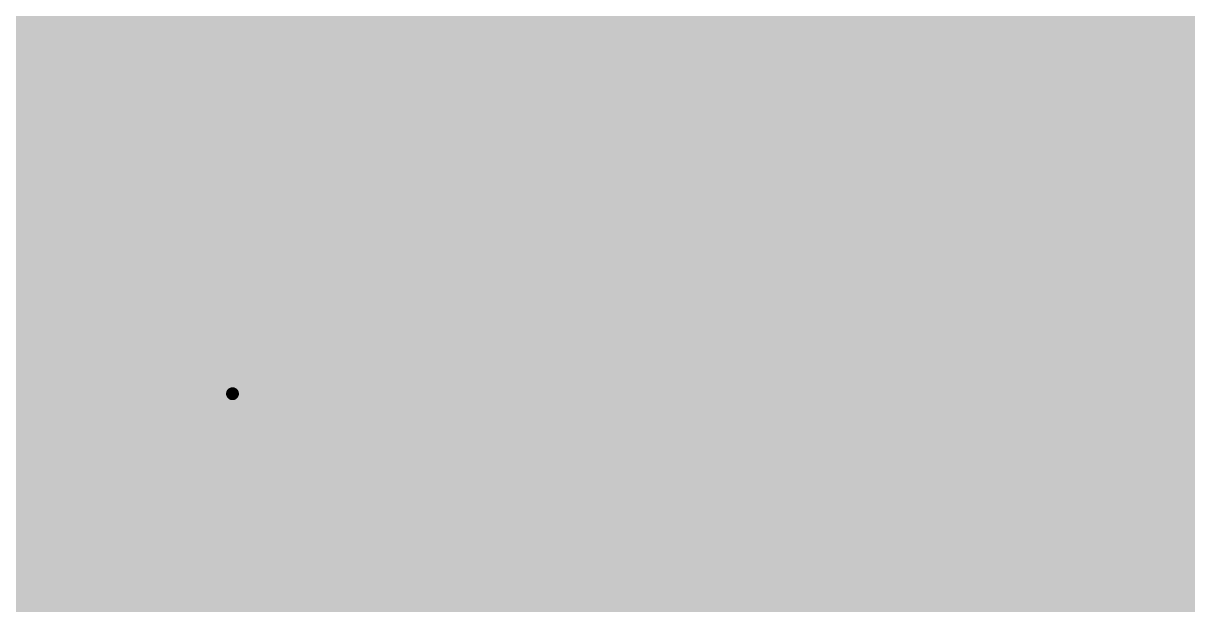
# Model space of a CAD drawing. Extents: x 0 to 95, y -50 to 50.
# Drawn here: x 32.86 to 44.34, y 30.18 to 35.91 of the extents above; entities that cross this region are included whole.
import ezdxf

# ---------------------------------------------------------------- set-up
doc = ezdxf.new("R2010")
doc.units = 0
doc.header["$MEASUREMENT"] = 0
doc.layers.get('0').update_dxf_attribs({"linetype": 'CONTINUOUS'})
for name, color, linetype in [('23-326-0_BOT', 7, 'CONTINUOUS'), ('23-326-0_DRD', 2, 'CONTINUOUS'), ('23-326-0_GND', 1, 'CONTINUOUS'), ('23-326-0_IN1', 3, 'CONTINUOUS'), ('23-326-0_SMT', 10, 'CONTINUOUS'), ('23-326-0_SPT', 14, 'CONTINUOUS'), ('23-326-0_SST', 9, 'CONTINUOUS'), ('23-326-0_TOP', 12, 'CONTINUOUS'), ('THRUHOLE_TAP', 8, 'CONTINUOUS')]:
    doc.layers.add(name, color=color, linetype=linetype)

# ---------------------------------------------------------------- blocks, each defined once
blk = doc.blocks.new('ROUND_37')
at = {"const_width": 0.35052}
blk.add_lwpolyline([(-0.17526, 0, 1), (0.17526, 0, 1)], format="xyb", close=True, dxfattribs=at)
blk = doc.blocks.new('ROUND_59')
at = {"const_width": 0.0635}
blk.add_lwpolyline([(-0.03175, 0, 1), (0.03175, 0, 1)], format="xyb", close=True, dxfattribs=at)
blk = doc.blocks.new('RECTANGLE_4')
blk.add_solid([(1.12522, 1.14935), (1.12522, -1.14935), (-1.12522, 1.14935), (-1.12522, -1.14935)])
blk = doc.blocks.new('OBLONG_28')
at = {"const_width": 0.2794}
blk.add_lwpolyline([(0.7493, 0), (-0.7493, 0)], dxfattribs=at)
at = {"const_width": 0.1397}
for points in [[(-0.81915, 0, 1), (-0.67945, 0, 1)], [(0.67945, 0, 1), (0.81915, 0, 1)]]:
    blk.add_lwpolyline(points, format="xyb", close=True, dxfattribs=at)
blk = doc.blocks.new('RECTANGLE_29')
blk.add_solid([(0.889, 0.1397), (0.889, -0.1397), (-0.889, 0.1397), (-0.889, -0.1397)])
blk = doc.blocks.new('OBLONG_30')
at = {"const_width": 0.2794}
blk.add_lwpolyline([(0, 0.7493), (0, -0.7493)], dxfattribs=at)
at = {"const_width": 0.1397}
for points in [[(-0.06985, 0.7493, 1), (0.06985, 0.7493, 1)], [(-0.06985, -0.7493, 1), (0.06985, -0.7493, 1)]]:
    blk.add_lwpolyline(points, format="xyb", close=True, dxfattribs=at)
blk = doc.blocks.new('RECTANGLE_31')
blk.add_solid([(0.1397, 0.889), (0.1397, -0.889), (-0.1397, 0.889), (-0.1397, -0.889)])
blk = doc.blocks.new('ROUND_64')
at = {"const_width": 0.10033}
blk.add_lwpolyline([(-0.050164, 0, 1), (0.050164, 0, 1)], format="xyb", close=True, dxfattribs=at)

msp = doc.modelspace()

# ---------------------------------------------------------------- linework, layer by layer
at = {"layer": '23-326-0_BOT', "const_width": 0.254}
for points in [[(44.069, 49.53), (44.069, 16.3068)], [(44.2976, 49.53), (44.2976, 16.3322)], [(32.8676, 47.3202), (32.8676, 18.4912)], [(33.0962, 47.3202), (33.0962, 21.84908)], [(33.3248, 47.3202), (33.3248, 22.05736)], [(33.5534, 47.3202), (33.5534, 22.13356)], [(35.1536, 47.3202), (35.1536, 24.38908)], [(35.3822, 47.3202), (35.3822, 24.25192)], [(35.6108, 47.3202), (35.6108, 22.14118)], [(35.8394, 47.3202), (35.8394, 22.08276)], [(36.068, 47.3202), (36.068, 21.91512)], [(36.2966, 47.3202), (36.2966, 18.8468)], [(36.5252, 47.3202), (36.5252, 18.8468)], [(36.7538, 47.3202), (36.7538, 18.8468)], [(36.9824, 47.3202), (36.9824, 21.94052)], [(37.211, 47.3202), (37.211, 22.09292)], [(37.4396, 47.3202), (37.4396, 25.56002)], [(37.6682, 47.3202), (37.6682, 25.92578)], [(37.8968, 47.3202), (37.8968, 26.0477)], [(38.1254, 47.3202), (38.1254, 26.07818)], [(38.354, 47.3202), (38.354, 26.02992)], [(38.5826, 47.3202), (38.5826, 25.87752)], [(38.8112, 47.3202), (38.8112, 17.9324)], [(39.0398, 47.3202), (39.0398, 17.7038)], [(43.8404, 47.33544), (43.8404, 16.3068)], [(39.2684, 47.11446), (39.2684, 17.4752)], [(43.6118, 46.97222), (43.6118, 16.3068)], [(39.497, 46.88586), (39.497, 17.2466)], [(39.7256, 46.65726), (39.7256, 17.018)], [(39.9542, 46.42866), (39.9542, 16.7894)], [(40.1828, 46.20006), (40.1828, 16.5608)], [(40.4114, 45.97146), (40.4114, 16.3322)], [(40.64, 45.74286), (40.64, 22.9743)], [(40.8686, 45.51426), (40.8686, 23.27656)], [(41.0972, 45.28566), (41.0972, 23.38832)], [(41.3258, 40.29202), (41.3258, 23.41118)], [(43.3832, 40.22598), (43.3832, 16.3068)], [(41.5544, 40.06088), (41.5544, 23.35276)], [(42.2402, 40.04564), (42.2402, 16.3068)], [(42.4688, 40.03548), (42.4688, 16.3068)], [(41.783, 39.97198), (41.783, 23.18512)], [(42.0116, 39.9669), (42.0116, 16.3068)], [(42.6974, 39.94658), (42.6974, 16.3068)], [(42.926, 39.9415), (42.926, 16.3068)], [(43.1546, 40.02024), (43.1546, 16.3068)], [(34.925, 36.58616), (34.925, 24.42972)], [(33.782, 36.37788), (33.782, 22.13102)], [(34.6964, 36.2839), (34.6964, 24.38908)], [(34.0106, 36.21024), (34.0106, 22.04212)], [(34.2392, 36.15182), (34.2392, 21.81098)], [(34.4678, 36.17214), (34.4678, 24.25192)], [(57.15762, 35.8394), (31.41726, 35.8394)], [(57.15762, 35.6108), (31.41726, 35.6108)], [(57.15762, 35.3822), (31.41726, 35.3822)], [(57.15762, 35.1536), (31.68396, 35.1536)], [(53.98516, 34.925), (31.79572, 34.925)], [(53.6829, 34.6964), (31.81858, 34.6964)], [(53.57114, 34.4678), (31.76016, 34.4678)], [(53.55082, 34.2392), (31.59252, 34.2392)], [(53.60924, 34.0106), (17.42186, 34.0106)], [(53.77688, 33.782), (17.61998, 33.782)], [(57.15762, 33.5534), (29.63164, 33.5534)], [(57.15762, 33.3248), (29.81706, 33.3248)], [(57.15762, 33.0962), (29.88564, 33.0962)], [(57.15762, 32.8676), (29.87294, 32.8676)], [(57.15762, 32.639), (29.77388, 32.639)], [(57.15762, 32.4104), (29.50972, 32.4104)], [(57.15762, 32.1818), (17.5641, 32.1818)], [(59.182, 31.9532), (17.33042, 31.9532)], [(59.182, 31.7246), (17.02308, 31.7246)], [(59.182, 31.496), (17.39392, 31.496)], [(59.182, 31.2674), (17.6022, 31.2674)], [(59.182, 31.0388), (17.73428, 31.0388)], [(59.182, 30.8102), (17.81556, 30.8102)], [(59.182, 30.5816), (17.85112, 30.5816)], [(59.182, 30.353), (17.84858, 30.353)], [(49.94148, 30.1244), (17.80794, 30.1244)]]:
    msp.add_lwpolyline(points, dxfattribs=at)
at = {"layer": '23-326-0_DRD', "const_width": 0.254}
for points in [[(35.56, 31.623), (34.29, 32.893), (34.29, 31.623)], [(34.29, 32.893), (34.29, 31.623)], [(35.56, 32.893), (34.29, 32.893)], [(35.56, 32.893), (34.29, 31.623)], [(35.56, 32.893), (34.29, 32.893)], [(35.56, 32.893), (34.29, 31.623)], [(35.56, 31.623), (34.29, 32.893)], [(34.29, 32.893), (34.29, 31.623)], [(35.56, 32.893), (34.29, 32.893)], [(35.56, 32.893), (34.29, 31.623)], [(35.56, 31.623), (34.29, 32.893)], [(35.56, 31.623), (35.56, 32.893)], [(35.56, 31.623), (35.56, 32.893)], [(35.56, 31.623), (35.56, 32.893)], [(34.29, 31.623), (35.56, 31.623)], [(34.29, 31.623), (35.56, 31.623)], [(34.29, 31.623), (35.56, 31.623)]]:
    msp.add_lwpolyline(points, dxfattribs=at)
at = {"layer": '23-326-0_IN1', "const_width": 0.254}
for points in [[(44.069, 35.433), (32.385, 35.433)], [(32.893, 35.433), (32.893, 2.54)], [(33.1216, 35.433), (33.1216, 17.94764)], [(33.3502, 35.433), (33.3502, 18.13306)], [(33.5788, 35.433), (33.5788, 18.20164)], [(33.8074, 35.433), (33.8074, 18.18894)], [(34.036, 35.433), (34.036, 18.08988)], [(34.2646, 35.433), (34.2646, 32.41802)], [(34.4932, 35.433), (34.4932, 32.78378)], [(34.7218, 35.433), (34.7218, 32.9057)], [(34.9504, 35.433), (34.9504, 32.93618)], [(35.179, 35.433), (35.179, 32.88792)], [(35.4076, 35.433), (35.4076, 32.73552)], [(35.6362, 35.433), (35.6362, 2.54)], [(35.8648, 35.433), (35.8648, 2.54)], [(36.0934, 35.433), (36.0934, 2.54)], [(36.322, 35.433), (36.322, 2.54)], [(36.5506, 35.433), (36.5506, 2.54)], [(36.7792, 35.433), (36.7792, 2.54)], [(37.0078, 35.433), (37.0078, 18.15592)], [(37.2364, 35.433), (37.2364, 18.29308)], [(37.465, 35.433), (37.465, 29.4513)], [(37.6936, 35.433), (37.6936, 29.75356)], [(37.9222, 35.433), (37.9222, 29.86532)], [(38.1508, 35.433), (38.1508, 29.88818)], [(38.3794, 35.433), (38.3794, 29.82976)], [(38.608, 35.433), (38.608, 29.66212)], [(38.8366, 35.433), (38.8366, 2.54)], [(39.0652, 35.433), (39.0652, 2.54)], [(39.2938, 35.433), (39.2938, 2.54)], [(39.5224, 35.433), (39.5224, 2.54)], [(39.751, 35.433), (39.751, 2.54)], [(39.9796, 35.433), (39.9796, 2.54)], [(40.2082, 35.433), (40.2082, 2.54)], [(40.4368, 35.433), (40.4368, 28.2575)], [(40.6654, 35.433), (40.6654, 28.55976)], [(44.069, 35.433), (44.069, 21.717), (40.767, 21.717)], [(40.894, 35.433), (40.894, 28.67152)], [(41.1226, 35.433), (41.1226, 28.69438)], [(41.3512, 35.433), (41.3512, 28.63596)], [(41.5798, 35.433), (41.5798, 28.46832)], [(41.8084, 35.433), (41.8084, 24.67864)], [(42.037, 35.433), (42.037, 21.717)], [(42.2656, 35.433), (42.2656, 21.717)], [(42.4942, 35.433), (42.4942, 21.717)], [(42.7228, 35.433), (42.7228, 21.717)], [(42.9514, 35.433), (42.9514, 21.717)], [(43.18, 35.433), (43.18, 21.717)], [(43.4086, 35.433), (43.4086, 21.717)], [(43.6372, 35.433), (43.6372, 21.717)], [(43.8658, 35.433), (43.8658, 21.717)], [(44.069, 35.2298), (31.61792, 35.2298)], [(44.069, 35.0012), (31.77032, 35.0012)], [(44.069, 34.7726), (31.81858, 34.7726)], [(44.069, 34.544), (31.7881, 34.544)], [(44.069, 34.3154), (31.66618, 34.3154)], [(44.069, 34.0868), (31.30042, 34.0868)], [(44.069, 33.8582), (22.606, 33.8582)], [(44.069, 33.6296), (22.606, 33.6296)], [(44.069, 33.401), (22.606, 33.401)], [(44.069, 33.1724), (22.606, 33.1724)], [(44.069, 32.9438), (22.606, 32.9438)], [(34.42208, 32.7152), (22.606, 32.7152)], [(44.069, 32.7152), (35.42792, 32.7152)], [(34.28492, 32.4866), (22.606, 32.4866)], [(44.069, 32.4866), (35.56508, 32.4866)], [(34.24428, 32.258), (22.606, 32.258)], [(44.069, 32.258), (35.60572, 32.258)], [(34.28492, 32.0294), (22.606, 32.0294)], [(34.2646, 32.09544), (34.2646, 17.82572)], [(44.069, 32.0294), (35.56508, 32.0294)], [(34.42208, 31.8008), (22.606, 31.8008)], [(35.4076, 31.77794), (35.4076, 2.54)], [(44.069, 31.8008), (35.42792, 31.8008)], [(34.4932, 31.73222), (34.4932, 2.54)], [(44.069, 31.5722), (22.606, 31.5722)], [(34.7218, 31.60776), (34.7218, 2.54)], [(34.9504, 31.57728), (34.9504, 2.54)], [(35.179, 31.62808), (35.179, 2.54)], [(44.069, 31.3436), (22.606, 31.3436)], [(44.069, 31.115), (22.606, 31.115)], [(44.069, 30.8864), (22.606, 30.8864)], [(44.069, 30.6578), (22.606, 30.6578)], [(44.069, 30.4292), (22.606, 30.4292)], [(44.069, 30.2006), (22.606, 30.2006)]]:
    msp.add_lwpolyline(points, dxfattribs=at)
for points in [[(34.925, 32.93872, 0.4142136), (34.24428, 32.258)], [(34.925, 32.93872, 0.4142136), (34.24428, 32.258)], [(35.60572, 32.258, 0.4142136), (34.925, 32.93872)], [(35.60572, 32.258, 0.4142136), (34.925, 32.93872)], [(34.24428, 32.258, 0.4142136), (34.925, 31.57728)], [(34.24428, 32.258, 0.4142136), (34.925, 31.57728)], [(34.925, 31.57728, 0.4142136), (35.60572, 32.258)], [(34.925, 31.57728, 0.4142136), (35.60572, 32.258)]]:
    msp.add_lwpolyline(points, format="xyb", dxfattribs=at)
at = {"layer": '23-326-0_SST'}
for points, const_width in [([(40.513, 32.385), (48.26, 32.385), (48.26, 41.275), (39.37, 41.275), (39.37, 33.528), (40.513, 32.385)], 0.1524), ([(32.96158, 35.54476), (32.7914, 35.60572), (32.62376, 35.60572), (32.45358, 35.54476), (32.45358, 35.18916), (32.62376, 35.13074), (32.7914, 35.13074), (32.96158, 35.18916), (32.96158, 35.54476), (33.13176, 35.60572), (33.2994, 35.60572), (33.46958, 35.54476), (33.46958, 35.18916), (33.2994, 35.13074), (33.13176, 35.13074), (32.96158, 35.18916)], 0.1524), ([(35.53206, 35.5727), (35.53206, 35.2171), (35.36442, 35.15868), (35.19424, 35.15868), (35.02406, 35.2171), (35.02406, 35.5727), (35.19424, 35.63366), (35.36442, 35.63366), (36.04006, 35.3949)], 0.1524), ([(33.46958, 34.76752), (33.46958, 34.52876)], 0.1524), ([(36.04006, 34.79546), (36.04006, 34.5567)], 0.1524), ([(33.46958, 34.64814), (32.45358, 34.64814), (32.62376, 34.52876)], 0.1524), ([(36.04006, 34.67608), (35.02406, 34.67608), (35.19424, 34.5567)], 0.1524), ([(32.96158, 33.57372), (32.96158, 33.92932), (32.7914, 34.04616), (32.62376, 34.04616), (32.45358, 33.92932), (32.45358, 33.57372), (33.46958, 33.57372)], 0.1524), ([(32.96158, 33.86836), (33.46958, 34.04616)], 0.1524), ([(35.87242, 34.0741), (36.04006, 34.01568), (36.04006, 33.66008), (35.87242, 33.60166), (35.19424, 33.60166), (35.02406, 33.66008), (35.02406, 34.01568), (35.19424, 34.0741)], 0.1524), ([(39.20744, 32.75076), (39.20744, 32.0167)], 0.1524), ([(39.48176, 32.77108), (39.25824, 32.77108)], 0.1524), ([(39.3446, 32.78632), (39.3446, 31.98368)], 0.1524), ([(39.48176, 32.77108), (39.48176, 31.99892)], 0.1524), ([(39.68496, 32.63392), (39.05504, 32.63392)], 0.1524), ([(39.07028, 32.6517), (39.07028, 32.1183)], 0.1524), ([(39.61892, 32.69996), (39.61892, 32.07004)], 0.1524), ([(39.75608, 32.49676), (38.98392, 32.49676)], 0.1524), ([(39.75608, 32.49676), (39.75608, 32.27324)], 0.1524), ([(39.77132, 32.3596), (38.96868, 32.3596)], 0.1524), ([(39.73576, 32.22244), (39.0017, 32.22244)], 0.1524), ([(39.6367, 32.08528), (39.1033, 32.08528)], 0.1524), ([(39.45382, 30.39618), (39.45382, 31.41218), (39.3192, 31.242)], 0.2032), ([(38.22192, 31.496), (38.22192, 31.25724)], 0.1524), ([(38.22192, 31.37662), (37.20592, 31.37662), (37.3761, 31.25724)], 0.1524), ([(33.62452, 24.94026), (33.3248, 24.94026), (33.3248, 30.93974), (33.62452, 30.93974)], 0.1524), ([(36.22548, 24.94026), (36.5252, 24.94026), (36.5252, 30.93974), (36.22548, 30.93974)], 0.1524), ([(38.22192, 30.77464), (38.22192, 30.53842)], 0.1524), ([(38.22192, 30.6578), (37.20592, 30.6578), (37.3761, 30.53842)], 0.1524), ([(39.59098, 30.39618), (39.3192, 30.39618)], 0.2032)]:
    msp.add_lwpolyline(points, dxfattribs=dict(at, const_width=const_width))
at = {"layer": '23-326-0_SST', "const_width": 0.1524}
for points in [[(39.37, 32.78632, 0.4142136), (38.96868, 32.385)], [(39.77132, 32.385, 0.4142136), (39.37, 32.78632)], [(38.96868, 32.385, 0.4142136), (39.37, 31.98368)], [(39.37, 31.98368, 0.4142136), (39.77132, 32.385)]]:
    msp.add_lwpolyline(points, format="xyb", dxfattribs=at)
at = {"layer": '23-326-0_TOP'}
for points, const_width in [([(39.9542, 41.36644), (39.9542, 32.3342)], 0.254), ([(40.1828, 41.39946), (40.1828, 32.3342)], 0.254), ([(40.4114, 41.37406), (40.4114, 32.3342)], 0.254), ([(40.64, 41.38422), (40.64, 32.31388)], 0.254), ([(40.8686, 41.38422), (40.8686, 32.31388)], 0.254), ([(41.0972, 41.37152), (41.0972, 32.32404)], 0.254), ([(43.6118, 41.3639), (43.6118, 32.3215)], 0.254), ([(43.8404, 41.3639), (43.8404, 32.30372)], 0.254), ([(44.069, 41.3639), (44.069, 32.3342)], 0.254), ([(44.2976, 41.3639), (44.2976, 32.3342)], 0.254), ([(41.3258, 40.29202), (41.3258, 32.29864)], 0.254), ([(43.3832, 40.22598), (43.3832, 32.31642)], 0.254), ([(41.5544, 40.06088), (41.5544, 32.33166)], 0.254), ([(42.2402, 40.04564), (42.2402, 32.2707)], 0.254), ([(42.4688, 40.03548), (42.4688, 32.33166)], 0.254), ([(41.783, 39.97198), (41.783, 32.27832)], 0.254), ([(42.0116, 39.9669), (42.0116, 32.3342)], 0.254), ([(42.6974, 39.94658), (42.6974, 32.29356)], 0.254), ([(42.926, 39.9415), (42.926, 32.32658)], 0.254), ([(43.1546, 40.02024), (43.1546, 32.31134)], 0.254), ([(27.94, 38.735), (27.94, 36.957), (29.464, 35.433), (36.195, 35.433), (36.86048, 36.09848), (38.0238, 36.09848)], 0.2032), ([(39.7256, 38.61562), (39.7256, 32.3342)], 0.254), ([(39.497, 38.37686), (39.497, 29.1846)], 0.254), ([(39.2684, 38.19906), (39.2684, 28.956)], 0.254), ([(38.0238, 36.59886), (36.72586, 36.59886), (36.068, 35.941), (33.8328, 35.941), (33.02, 36.7538)], 0.2032), ([(48.33874, 35.8394), (39.17696, 35.8394)], 0.254), ([(38.0238, 35.5981), (37.9984, 35.56), (36.957, 35.56), (36.322, 34.925), (31.369, 34.925), (31.115, 34.671), (31.0642, 34.671), (31.1404, 34.7472)], 0.2032), ([(39.24046, 35.56762), (39.24046, 35.5981)], 0.254), ([(48.2727, 35.6108), (39.243, 35.6108)], 0.254), ([(39.243, 35.56762), (39.243, 34.62782)], 0.254), ([(48.32604, 35.3822), (39.243, 35.3822)], 0.254), ([(48.27524, 35.1536), (39.243, 35.1536)], 0.254), ([(38.0238, 35.09772), (37.12972, 35.09772), (36.449, 34.417), (33.782, 34.417), (33.02, 33.655), (33.02, 25.019), (27.305, 19.304), (27.305, 10.4394), (27.5082, 10.2362), (27.305, 10.2362)], 0.2032), ([(48.2727, 34.925), (39.243, 34.925)], 0.254), ([(48.2727, 34.6964), (39.243, 34.6964)], 0.254), ([(39.243, 34.59734), (39.242, 34.62792)], 0.254), ([(33.22066, 34.4678), (31.76016, 34.4678)], 0.254), ([(33.24606, 34.4932), (31.77032, 34.4932)], 0.254), ([(33.24606, 34.4932), (32.72028, 33.96488)], 0.254), ([(32.8676, 34.4932), (32.8676, 34.1122)], 0.254), ([(33.0962, 34.4932), (33.0962, 34.3408)], 0.254), ([(48.2727, 34.4678), (39.22522, 34.4678)], 0.254), ([(32.99206, 34.2392), (31.59252, 34.2392)], 0.254), ([(48.2727, 34.2392), (39.22014, 34.2392)], 0.254), ([(36.80968, 34.16808), (36.7538, 34.1122)], 0.254), ([(36.7538, 34.10966), (36.7538, 23.6474)], 0.254), ([(32.76346, 34.0106), (24.1427, 34.0106)], 0.254), ([(33.9598, 33.9852), (33.4518, 33.47466)], 0.254), ([(36.449, 33.9852), (33.9598, 33.9852)], 0.254), ([(34.0106, 33.9852), (34.0106, 31.86938)], 0.254), ([(34.2392, 33.9852), (34.2392, 31.86938)], 0.254), ([(34.4678, 33.9852), (34.4678, 31.86938)], 0.254), ([(34.6964, 33.9852), (34.6964, 31.86938)], 0.254), ([(34.925, 33.9852), (34.925, 31.86938)], 0.254), ([(35.1536, 33.9852), (35.1536, 31.86938)], 0.254), ([(35.3822, 33.9852), (35.3822, 31.86938)], 0.254), ([(35.6108, 33.9852), (35.6108, 31.86938)], 0.254), ([(35.8394, 33.9852), (35.8394, 31.86938)], 0.254), ([(36.068, 33.9852), (36.068, 31.86938)], 0.254), ([(36.2966, 33.9852), (36.2966, 31.86938)], 0.254), ([(36.5252, 33.99282), (36.5252, 23.4188)], 0.254), ([(36.81222, 34.0106), (36.59378, 34.0106)], 0.254), ([(48.28032, 34.0106), (39.23538, 34.0106)], 0.254), ([(36.8427, 33.782), (33.7566, 33.782)], 0.254), ([(33.782, 33.80486), (33.782, 31.86938)], 0.254), ([(48.3108, 33.782), (39.2049, 33.782)], 0.254), ([(36.80714, 33.5534), (33.528, 33.5534)], 0.254), ([(33.5534, 33.57626), (33.5534, 31.86938)], 0.254), ([(48.27524, 33.5534), (39.24046, 33.5534)], 0.254), ([(33.4518, 33.47466), (33.4518, 25.019)], 0.254), ([(36.86302, 33.3248), (33.4518, 33.3248)], 0.254), ([(48.33112, 33.3248), (39.18204, 33.3248)], 0.254), ([(36.8046, 33.0962), (33.4518, 33.0962)], 0.254), ([(48.2727, 33.0962), (39.243, 33.0962)], 0.254), ([(36.86302, 32.8676), (33.4518, 32.8676)], 0.254), ([(48.33112, 32.8676), (39.18204, 32.8676)], 0.254), ([(36.9824, 32.7279), (36.9824, 23.876)], 0.254), ([(39.0398, 32.71012), (39.0398, 28.72486)], 0.254), ([(37.16528, 32.639), (33.4518, 32.639)], 0.254), ([(37.211, 32.63138), (37.211, 24.1046)], 0.254), ([(38.7731, 32.6263), (37.2745, 32.6263)], 0.254), ([(37.4396, 32.6263), (37.4396, 28.7528)], 0.254), ([(37.6682, 32.6263), (37.6682, 28.7528)], 0.254), ([(37.8968, 32.6263), (37.8968, 28.7528)], 0.254), ([(38.1254, 32.6263), (38.1254, 28.7528)], 0.254), ([(38.354, 32.6263), (38.354, 28.7528)], 0.254), ([(38.5826, 32.6263), (38.5826, 28.7528)], 0.254), ([(38.8112, 32.6263), (38.8112, 28.7528)], 0.254), ([(48.63338, 32.639), (38.88232, 32.639)], 0.254), ([(49.0601, 32.4104), (33.4518, 32.4104)], 0.254), ([(34.925, 32.258), (34.925, 30.38856), (34.925, 32.258)], 0.635), ([(34.925, 30.38856), (34.925, 32.258)], 0.635), ([(39.5351, 32.3342), (39.5351, 29.8958)], 0.254), ([(40.4749, 32.3342), (39.5351, 32.3342)], 0.254), ([(40.50538, 32.3342), (40.4748, 32.3332)], 0.254), ([(43.00728, 32.3342), (43.00728, 31.115)], 0.254), ([(44.03852, 32.33166), (44.00804, 32.33166)], 0.254), ([(44.97832, 32.3342), (44.03852, 32.3342)], 0.254), ([(39.5351, 32.1818), (33.4518, 32.1818)], 0.254), ([(39.5351, 31.9532), (33.4518, 31.9532)], 0.254), ([(33.46958, 31.86938), (33.46958, 28.91028)], 0.254), ([(36.38042, 31.86938), (33.46958, 31.86938)], 0.254), ([(34.925, 31.86938), (34.925, 30.38856)], 0.254), ([(36.38042, 31.86938), (36.38042, 28.91028)], 0.254), ([(39.5351, 31.7246), (36.38042, 31.7246)], 0.254), ([(39.5351, 31.496), (36.38042, 31.496)], 0.254), ([(39.5351, 31.2674), (36.38042, 31.2674)], 0.254), ([(41.00576, 31.115), (41.00576, 30.08376), (39.37, 28.448), (39.37, 25.654), (36.703, 22.987), (31.623, 22.987), (28.194, 19.558), (28.194, 15.621)], 0.2032), ([(28.956, 16.51), (28.956, 19.685), (31.75, 22.479), (36.83, 22.479), (39.878, 25.527), (39.878, 28.36672), (41.50614, 29.99486), (41.50614, 31.115)], 0.2032), ([(42.545, 28.0162), (42.545, 28.829), (43.00728, 29.29128), (43.00728, 31.115)], 0.2032), ([(43.50766, 31.115), (43.50766, 26.5938), (42.545, 26.5938)], 0.2032), ([(43.00728, 29.8958), (43.00728, 31.115)], 0.254), ([(39.5351, 31.0388), (36.38042, 31.0388)], 0.254), ([(39.5351, 30.8102), (36.38042, 30.8102)], 0.254), ([(39.5351, 30.5816), (36.38042, 30.5816)], 0.254), ([(36.38042, 30.38856), (34.925, 30.38856)], 0.254), ([(34.925, 28.91028), (34.925, 30.38856)], 0.254), ([(39.5351, 30.353), (36.38042, 30.353)], 0.254), ([(39.5351, 30.1244), (36.38042, 30.1244)], 0.254)]:
    msp.add_lwpolyline(points, dxfattribs=dict(at, const_width=const_width))
at = {"layer": '23-326-0_TOP', "const_width": 0.254}
for points in [[(39.16934, 35.84702, 0.1423204), (39.24239, 36.09848)], [(39.243, 35.5981, 0.1411512), (39.171, 35.84806)], [(39.16934, 34.34588, 0.1423204), (39.24239, 34.59734)], [(39.243, 34.09696, 0.1411512), (39.171, 34.34692)], [(36.449, 33.9852, 0.1989115), (36.75433, 34.11167)], [(36.449, 33.9852, 0.1989115), (36.75433, 34.11167)], [(36.80968, 34.16808, 0.0379752), (36.80427, 34.09696)], [(36.8046, 34.09696, 0.1415842), (36.87702, 33.84632)], [(39.16934, 33.8455, 0.1423204), (39.24239, 34.09696)], [(36.87572, 33.8455, 0.1404188), (36.80441, 33.59658)], [(39.243, 33.59658, 0.1411512), (39.171, 33.84654)], [(36.8046, 33.59658, 0.1415842), (36.87702, 33.34594)], [(39.16934, 33.34512, 0.1423204), (39.24239, 33.59658)], [(36.87572, 33.34512, 0.1404188), (36.80441, 33.0962)], [(39.243, 33.0962, 0.1411512), (39.171, 33.34616)], [(36.8046, 33.0962, 0.4142136), (37.2745, 32.6263)], [(38.7731, 32.6263, 0.4142136), (39.243, 33.0962)], [(40.7543, 32.26054, 0.1411516), (40.50538, 32.33224)], [(41.00576, 32.3342, 0.1423214), (40.75397, 32.26105)], [(41.25468, 32.26054, 0.1411516), (41.00576, 32.33224)], [(41.50614, 32.3342, 0.1423214), (41.25435, 32.26105)], [(41.75506, 32.26054, 0.1411516), (41.50614, 32.33224)], [(42.00652, 32.3342, 0.1423214), (41.75473, 32.26105)], [(42.25544, 32.26054, 0.1411516), (42.00652, 32.33224)], [(42.5069, 32.3342, 0.1423214), (42.25511, 32.26105)], [(42.75582, 32.26054, 0.1411516), (42.5069, 32.33224)], [(43.00728, 32.3342, 0.1423214), (42.75549, 32.26105)], [(43.2562, 32.26054, 0.1411516), (43.00728, 32.33224)], [(43.50766, 32.3342, 0.1423214), (43.25587, 32.26105)], [(43.75658, 32.26054, 0.1411516), (43.50766, 32.33224)], [(44.00804, 32.3342, 0.1423214), (43.75625, 32.26105)]]:
    msp.add_lwpolyline(points, format="xyb", dxfattribs=at)

# ---------------------------------------------------------------- block references
at = {"layer": '23-326-0_BOT'}
msp.add_blockref('ROUND_37', (34.925, 32.258), dxfattribs=at)
at = {"layer": '23-326-0_GND'}
msp.add_blockref('ROUND_59', (34.925, 32.258), dxfattribs=at)
at = {"layer": '23-326-0_IN1'}
msp.add_blockref('ROUND_37', (34.925, 32.258), dxfattribs=at)
at = {"layer": '23-326-0_SMT'}
for name, p in [('OBLONG_28', (38.0238, 35.5981)), ('RECTANGLE_29', (38.0238, 35.09772)), ('OBLONG_28', (38.0238, 34.59734)), ('OBLONG_28', (38.0238, 34.09696)), ('OBLONG_28', (38.0238, 33.59658)), ('OBLONG_28', (38.0238, 33.0962)), ('RECTANGLE_31', (40.005, 31.115)), ('OBLONG_30', (40.50538, 31.115)), ('OBLONG_30', (41.00576, 31.115)), ('OBLONG_30', (41.50614, 31.115)), ('OBLONG_30', (42.00652, 31.115)), ('OBLONG_30', (42.5069, 31.115)), ('OBLONG_30', (43.00728, 31.115)), ('OBLONG_30', (43.50766, 31.115)), ('OBLONG_30', (44.00804, 31.115)), ('RECTANGLE_4', (34.925, 30.38856))]:
    msp.add_blockref(name, p, dxfattribs=at)
at = {"layer": '23-326-0_SPT'}
for name, p in [('OBLONG_28', (38.0238, 35.5981)), ('RECTANGLE_29', (38.0238, 35.09772)), ('OBLONG_28', (38.0238, 34.59734)), ('OBLONG_28', (38.0238, 34.09696)), ('OBLONG_28', (38.0238, 33.59658)), ('OBLONG_28', (38.0238, 33.0962)), ('RECTANGLE_31', (40.005, 31.115)), ('OBLONG_30', (40.50538, 31.115)), ('OBLONG_30', (41.00576, 31.115)), ('OBLONG_30', (41.50614, 31.115)), ('OBLONG_30', (42.00652, 31.115)), ('OBLONG_30', (42.5069, 31.115)), ('OBLONG_30', (43.00728, 31.115)), ('OBLONG_30', (43.50766, 31.115)), ('OBLONG_30', (44.00804, 31.115)), ('RECTANGLE_4', (34.925, 30.38856))]:
    msp.add_blockref(name, p, dxfattribs=at)
at = {"layer": '23-326-0_TOP'}
for name, p in [('OBLONG_28', (38.0238, 35.5981)), ('RECTANGLE_29', (38.0238, 35.09772)), ('OBLONG_28', (38.0238, 34.59734)), ('OBLONG_28', (38.0238, 34.09696)), ('OBLONG_28', (38.0238, 33.59658)), ('OBLONG_28', (38.0238, 33.0962)), ('ROUND_37', (34.925, 32.258)), ('RECTANGLE_31', (40.005, 31.115)), ('OBLONG_30', (40.50538, 31.115)), ('OBLONG_30', (41.00576, 31.115)), ('OBLONG_30', (41.50614, 31.115)), ('OBLONG_30', (42.00652, 31.115)), ('OBLONG_30', (42.5069, 31.115)), ('OBLONG_30', (43.00728, 31.115)), ('OBLONG_30', (43.50766, 31.115)), ('OBLONG_30', (44.00804, 31.115)), ('RECTANGLE_4', (34.925, 30.38856))]:
    msp.add_blockref(name, p, dxfattribs=at)
at = {"layer": 'THRUHOLE_TAP'}
msp.add_blockref('ROUND_64', (34.925, 32.258), dxfattribs=at)

doc.saveas('drawing.dxf')
